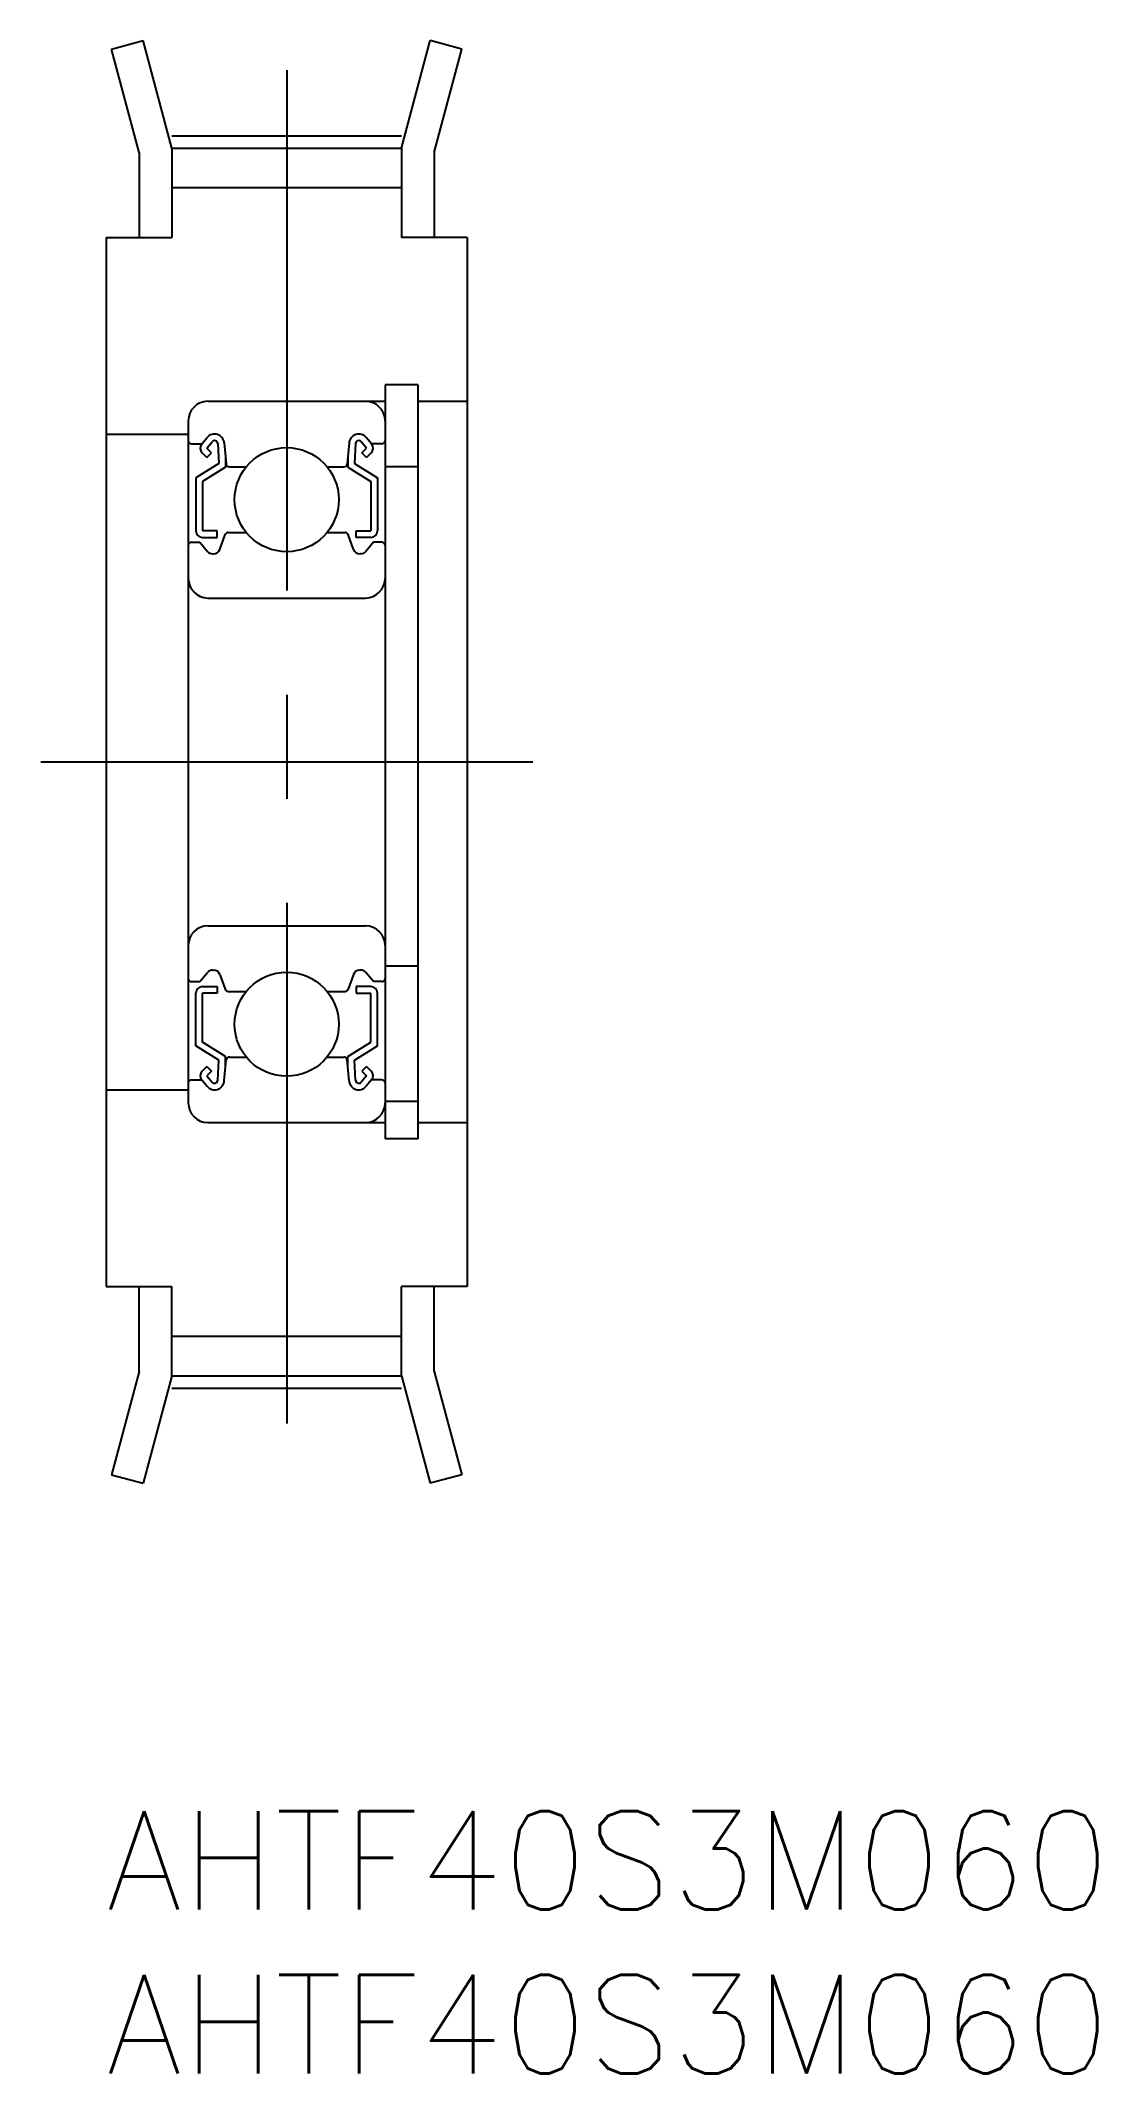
# Model space of a CAD drawing. Extents: x -2 to 30.2, y -8 to 54.
import ezdxf

# ---------------------------------------------------------------- set-up
doc = ezdxf.new("R2010")
doc.units = 0
doc.header["$LTSCALE"] = 0.5
doc.linetypes.add('CENTER', pattern=[50.8, 31.75, -6.35, 6.35, -6.35])
doc.layers.add('MSM_CENTER', color=1, linetype='CENTER')
doc.layers.add('MSM_CONTINUOUS', color=7, linetype='CONTINUOUS')
doc.styles.get("Standard").update_dxf_attribs({"font": 'txt.shx', "height": 3, "bigfont": 'bigfont.shx'})

# ---------------------------------------------------------------- blocks, each defined once
blk = doc.blocks.new('*U4')
at = {"layer": 'MSM_CONTINUOUS'}
blk.add_text('AHTF40S3M060', height=3, dxfattribs=at).set_placement((0, -3))
blk = doc.blocks.new('*U5')
at = {"layer": 'MSM_CONTINUOUS'}
blk.add_text('AHTF40S3M060', height=3, dxfattribs=at).set_placement((0, -8))

msp = doc.modelspace()

# ---------------------------------------------------------------- linework, layer by layer
at = {"layer": 'MSM_CENTER'}
for p, q in [((5.5, 53.1), (5.5, 10.9)), ((2, 51.1), (9, 51.1)), ((-2, 32), (13, 32)), ((2, 12.9), (9, 12.9))]:
    msp.add_line(p, q, dxfattribs=at)
at = {"layer": 'MSM_CONTINUOUS'}
for p, q in [((0.155, 53.741), (1.121, 54)), ((2, 50.72), (1.121, 54)), ((9, 50.72), (9.879, 54)), ((10.845, 53.741), (9.879, 54)), ((1, 50.588), (0.155, 53.741)), ((10, 50.588), (10.845, 53.741)), ((1, 50.588), (1, 48)), ((2, 50.72), (9, 50.72)), ((2, 50.72), (2, 48)), ((9, 50.72), (9, 48)), ((10, 50.588), (10, 48)), ((2, 49.52), (9, 49.52)), ((0, 48), (0, 16)), ((0, 48), (2, 48)), ((11, 48), (9, 48)), ((11, 48), (11, 16)), ((8.5, 43.5), (8.5, 20.5)), ((9.5, 43.5), (8.5, 43.5)), ((9.5, 43.5), (9.5, 20.5)), ((3.1, 43), (8.5, 43)), ((9.5, 43), (11, 43)), ((2.5, 42.4), (2.5, 21.6)), ((0, 42), (2.5, 42)), ((2.6, 41.7), (2.91, 41.7)), ((2.91, 41.7), (3.072, 41.893)), ((3.063, 41.571), (3.226, 41.765)), ((3.205, 41.43), (3.063, 41.571)), ((3.399, 41.71), (3.432, 41.098)), ((3.598, 41.728), (3.653, 41.091)), ((7.402, 41.728), (7.347, 41.091)), ((7.601, 41.71), (7.568, 41.098)), ((7.937, 41.571), (7.774, 41.765)), ((7.795, 41.43), (7.937, 41.571)), ((8.09, 41.7), (7.928, 41.893)), ((8.4, 41.7), (8.09, 41.7)), ((3.432, 41.098), (2.732, 40.661)), ((3.063, 41.289), (2.922, 41.43)), ((3.632, 40.987), (2.932, 40.55)), ((3.063, 41.289), (3.205, 41.43)), ((3.632, 41.334), (3.632, 40.987)), ((3.753, 41), (4.267, 41)), ((6.733, 41), (7.247, 41)), ((7.368, 41.334), (7.368, 40.987)), ((7.368, 40.987), (8.068, 40.55)), ((7.568, 41.098), (8.268, 40.661)), ((7.937, 41.289), (7.795, 41.43)), ((7.937, 41.289), (8.078, 41.43)), ((9.5, 41), (8.5, 41)), ((2.732, 40.661), (2.732, 39.05)), ((2.932, 40.55), (2.932, 39.05)), ((8.068, 40.55), (8.068, 39.05)), ((8.268, 40.661), (8.268, 39.05)), ((2.6, 38.7), (2.85, 38.7)), ((2.85, 38.7), (3.084, 38.421)), ((3.382, 39.05), (2.932, 39.05)), ((2.932, 38.85), (3.382, 38.85)), ((3.382, 38.85), (3.382, 39.05)), ((3.461, 38.482), (3.625, 38.934)), ((3.719, 39), (4.267, 39)), ((6.733, 39), (7.281, 39)), ((7.539, 38.482), (7.375, 38.934)), ((7.618, 38.85), (7.618, 39.05)), ((7.618, 39.05), (8.068, 39.05)), ((8.068, 38.85), (7.618, 38.85)), ((8.15, 38.7), (7.916, 38.421)), ((8.4, 38.7), (8.15, 38.7)), ((3.237, 38.35), (3.273, 38.35)), ((7.763, 38.35), (7.727, 38.35)), ((3.1, 37), (7.9, 37)), ((3.1, 27), (7.9, 27)), ((2.85, 25.3), (3.084, 25.579)), ((3.237, 25.65), (3.273, 25.65)), ((3.461, 25.518), (3.625, 25.066)), ((7.539, 25.518), (7.375, 25.066)), ((7.763, 25.65), (7.727, 25.65)), ((8.15, 25.3), (7.916, 25.579)), ((9.5, 25.767), (8.5, 25.767)), ((2.6, 25.3), (2.85, 25.3)), ((2.732, 23.339), (2.732, 24.95)), ((2.932, 25.15), (3.382, 25.15)), ((2.932, 23.45), (2.932, 24.95)), ((3.382, 24.95), (2.932, 24.95)), ((3.382, 25.15), (3.382, 24.95)), ((3.719, 25), (4.267, 25)), ((6.733, 25), (7.281, 25)), ((7.618, 25.15), (7.618, 24.95)), ((8.068, 25.15), (7.618, 25.15)), ((7.618, 24.95), (8.068, 24.95)), ((8.068, 23.45), (8.068, 24.95)), ((8.4, 25.3), (8.15, 25.3)), ((8.268, 23.339), (8.268, 24.95)), ((3.432, 22.902), (2.732, 23.339)), ((3.632, 23.013), (2.932, 23.45)), ((3.282, 23.232), (3.282, 23.232)), ((3.457, 23.122), (3.457, 23.122)), ((3.632, 22.666), (3.632, 23.013)), ((3.753, 23), (4.267, 23)), ((6.733, 23), (7.247, 23)), ((7.368, 23.013), (8.068, 23.45)), ((7.368, 22.666), (7.368, 23.013)), ((7.568, 22.902), (8.268, 23.339)), ((3.063, 22.711), (2.922, 22.57)), ((3.063, 22.711), (3.205, 22.57)), ((3.205, 22.57), (3.063, 22.429)), ((3.063, 22.429), (3.226, 22.235)), ((3.399, 22.29), (3.432, 22.902)), ((3.598, 22.272), (3.653, 22.909)), ((7.402, 22.272), (7.347, 22.909)), ((7.601, 22.29), (7.568, 22.902)), ((7.937, 22.429), (7.774, 22.235)), ((7.937, 22.711), (7.795, 22.57)), ((7.795, 22.57), (7.937, 22.429)), ((7.937, 22.711), (8.078, 22.57)), ((0, 22), (2.5, 22)), ((2.6, 22.3), (2.91, 22.3)), ((2.91, 22.3), (3.072, 22.107)), ((8.09, 22.3), (7.928, 22.107)), ((8.4, 22.3), (8.09, 22.3)), ((9.5, 21.644), (8.5, 21.644)), ((3.1, 21), (8.5, 21)), ((9.5, 20.5), (8.5, 20.5)), ((9.5, 21), (11, 21)), ((0, 16), (2, 16)), ((1, 13.412), (1, 16)), ((2, 13.28), (2, 16)), ((9, 13.28), (9, 16)), ((11, 16), (9, 16)), ((10, 13.412), (10, 16)), ((2, 14.48), (9, 14.48)), ((1, 13.412), (0.155, 10.259)), ((2, 13.28), (1.121, 10)), ((2, 13.28), (9, 13.28)), ((9, 13.28), (9.879, 10)), ((10, 13.412), (10.845, 10.259)), ((0.155, 10.259), (1.121, 10)), ((10.845, 10.259), (9.879, 10))]:
    msp.add_line(p, q, dxfattribs=at)
for centre in [(5.5, 40), (5.5, 24)]:
    msp.add_circle(centre, 1.587, dxfattribs=at)
for centre, radius, start, end in [((3.1, 42.4), 0.6, 90, 180), ((7.9, 42.4), 0.6, 0, 90), ((2.6, 41.8), 0.1, 180.00005, 270.00003), ((3.063, 41.571), 0.2, 139.86482, 225.00006), ((3.301, 41.702), 0.298, 5.00049, 140.17136), ((3.301, 41.702), 0.0983, 4.66455, 139.97394), ((7.699, 41.702), 0.298, 39.82861, 174.99974), ((7.699, 41.702), 0.0983, 40.02637, 175.33574), ((7.937, 41.571), 0.2, 314.99673, 40.13525), ((8.4, 41.8), 0.1, 269.99948, 359.99126), ((3.753, 41.1), 0.1, 185.14438, 270.00003), ((7.247, 41.1), 0.1, 269.99948, 354.85568), ((2.6, 38.6), 0.1, 89.99951, 180.00005), ((2.932, 39.05), 0.2, 180.00005, 270.00003), ((3.273, 38.55), 0.2, 270.00003, 340.11166), ((3.719, 38.9), 0.1, 89.99951, 160.11572), ((7.281, 38.9), 0.1, 19.88452, 90.00024), ((7.727, 38.55), 0.2, 199.88831, 269.99976), ((8.068, 39.05), 0.2, 269.99976, 359.99563), ((8.4, 38.6), 0.1, 359.99126, 90.00024), ((3.237, 38.55), 0.2, 220.13838, 270.00003), ((7.763, 38.55), 0.2, 269.99976, 319.86147), ((3.1, 37.6), 0.6, 180, 270), ((7.9, 37.6), 0.6, 270, 0), ((3.1, 26.4), 0.6, 90, 180), ((7.9, 26.4), 0.6, 0, 90), ((3.237, 25.45), 0.2, 89.99997, 139.86162), ((3.273, 25.45), 0.2, 19.88834, 89.99997), ((7.727, 25.45), 0.2, 90.00024, 160.11169), ((7.763, 25.45), 0.2, 40.13853, 90.00024), ((2.6, 25.4), 0.1, 179.99995, 270.00049), ((2.932, 24.95), 0.2, 89.99997, 179.99995), ((3.719, 25.1), 0.1, 199.88428, 270.00049), ((7.281, 25.1), 0.1, 269.99976, 340.11548), ((8.068, 24.95), 0.2, 0.00437, 90.00024), ((8.4, 25.4), 0.1, 269.99976, 0.00874), ((3.753, 22.9), 0.1, 89.99997, 174.85562), ((7.247, 22.9), 0.1, 5.14432, 90.00052), ((3.063, 22.429), 0.2, 134.99994, 220.13518), ((7.937, 22.429), 0.2, 319.86475, 45.00327), ((2.6, 22.2), 0.1, 89.99997, 179.99995), ((3.301, 22.298), 0.298, 219.82864, 354.99951), ((3.301, 22.298), 0.0983, 220.02606, 355.33545), ((7.699, 22.298), 0.298, 185.00026, 320.17139), ((7.699, 22.298), 0.0983, 184.66426, 319.97363), ((8.4, 22.2), 0.1, 0.00874, 90.00052), ((3.1, 21.6), 0.6, 180, 270), ((7.9, 21.6), 0.6, 270, 0)]:
    msp.add_arc(centre, radius, start, end, dxfattribs=at)

# ---------------------------------------------------------------- block references
for name in ['*U4', '*U5']:
    msp.add_blockref(name, (0, 0), dxfattribs=at)

doc.saveas('drawing.dxf')
